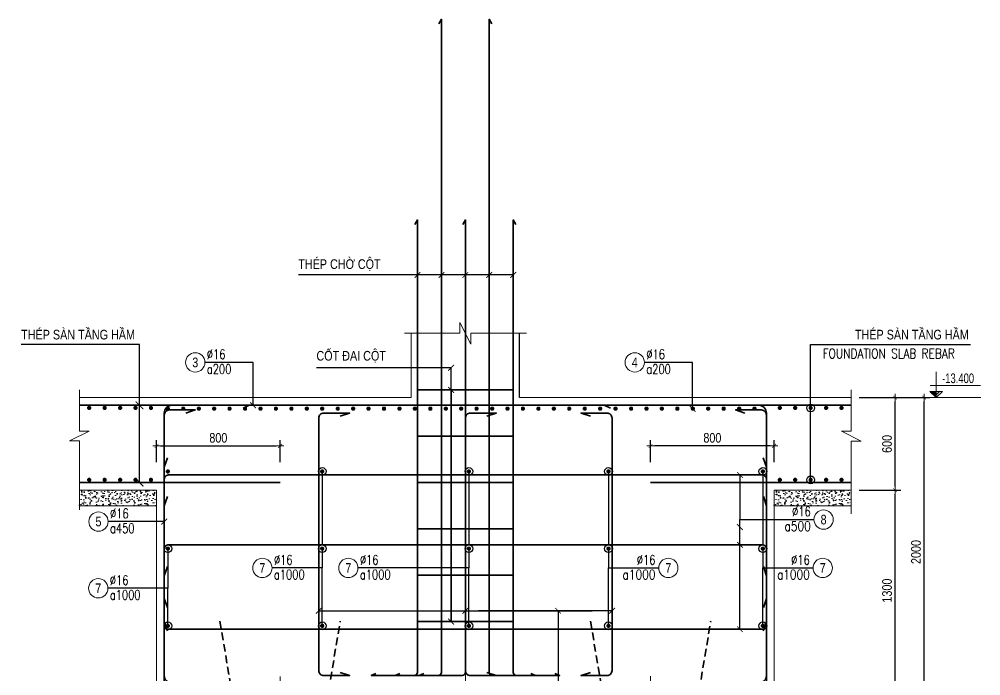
# Model space of a CAD drawing. Header units: millimetres. Extents: x -134772 to 596971, y -129535 to 35703.
# Drawn here: x 43123 to 49351, y 3202 to 7454 of the extents above; entities that cross this region are included whole.
import ezdxf
from ezdxf.enums import TextEntityAlignment as Align

# ---------------------------------------------------------------- set-up
doc = ezdxf.new("R2010")
doc.units = ezdxf.units.MM
doc.header["$MEASUREMENT"] = 0
doc.linetypes.add('CENTER2', pattern=[28.575, 19.05, -3.175, 3.175, -3.175])
doc.linetypes.add('HIDDEN', pattern=[0.375, 0.25, -0.125])
doc.layers.get('Defpoints').update_dxf_attribs({"color": 252})
for name, color, linetype, lineweight in [('KC-COT', 3, 'Continuous', 25), ('KC-TRUC', 5, 'CENTER2', 18), ('NDC_S_AXIS', 5, 'CENTER2', 15), ('NDC_S_BREAK-LINE', 1, 'Continuous', 15), ('NDC_S_CONTINUOUS', 3, 'Continuous', 20), ('NDC_S_DIM', 1, 'Continuous', 9), ('NDC_S_ENG TEXT', 2, 'Continuous', 9), ('NDC_S_ENG TITLE', 3, 'Continuous', 20), ('NDC_S_HATCH MATERIAL', 8, 'Continuous', 13), ('NDC_S_LEADER', 1, 'Continuous', 9), ('NDC_S_REBAR', 4, 'Continuous', 35), ('NDC_S_THIN LINE', 1, 'Continuous', 5), ('NDC_S_VN TEXT', 7, 'Continuous', 9)]:
    doc.layers.add(name, color=color, linetype=linetype, lineweight=lineweight)
doc.styles.add('ARIAL', font='arial.ttf', dxfattribs={"width": 0.8})
doc.styles.add('NDC_ARIAL', font='arial.ttf', dxfattribs={"width": 0.8})
doc.styles.add('NDC_ROMANS', font='romans.shx', dxfattribs={"width": 0.8})
doc.dimstyles.new('NDC_1-25', dxfattribs={"dimscale": 25, "dimtxt": 2.5, "dimasz": 1, "dimexe": 1.5, "dimexo": 0, "dimgap": 0.8, "dimtad": 1, "dimdec": 0, "dimdsep": 46, "dimtxsty": 'NDC_ARIAL', "dimblk": 'DIMMARK', "dimcen": 49999.938995, "dimdle": 1.5, "dimclrd": 1, "dimclre": 1, "dimclrt": 3, "dimadec": 0, "dimazin": 0, "dimtfac": 1, "dimtdec": 0, "dimtix": 1, "dimtmove": 2, "dimatfit": 3, "dimfxl": 1, "dimarcsym": 0})
doc.dimstyles.new('NDC_dim_25', dxfattribs={"dimscale": 25, "dimtxt": 2.5, "dimasz": 1.5, "dimexe": 1.5, "dimexo": 0, "dimgap": 1, "dimtad": 1, "dimdec": 0, "dimzin": 0, "dimdsep": 46, "dimtxsty": 'ARIAL', "dimblk": 'DIMMARK', "dimcen": 0.09, "dimdle": 1.2, "dimclrd": 1, "dimclre": 1, "dimclrt": 3, "dimadec": 0, "dimazin": 0, "dimtfac": 1, "dimtdec": 0, "dimtix": 1, "dimtofl": 0, "dimtmove": 0, "dimatfit": 3, "dimfxl": 3.75, "dimfxlon": 1, "dimtolj": 1, "dimtzin": 0, "dimarcsym": 0})
doc.dimstyles.new('NDC_dim_50', dxfattribs={"dimscale": 50, "dimtxt": 2.5, "dimasz": 1.5, "dimexe": 1.5, "dimexo": 0, "dimgap": 1, "dimtad": 1, "dimdec": 0, "dimzin": 0, "dimdsep": 46, "dimtxsty": 'ARIAL', "dimblk": 'DIMMARK', "dimcen": 0.09, "dimdle": 1.2, "dimclrd": 1, "dimclre": 1, "dimclrt": 3, "dimadec": 0, "dimazin": 0, "dimtfac": 1, "dimtdec": 0, "dimtix": 1, "dimtofl": 0, "dimtmove": 0, "dimatfit": 3, "dimfxl": 6, "dimtolj": 1, "dimtzin": 0, "dimarcsym": 0})

# ---------------------------------------------------------------- blocks, each defined once
blk = doc.blocks.new('DIMMARK')
at = {"layer": 'NDC_S_DIM', "color": 1}
blk.add_line((-1.5, 0), (1, 0), dxfattribs=at)
at = {"layer": 'NDC_S_DIM', "color": 2, "const_width": 0.15}
blk.add_lwpolyline([(-0.5, -0.5), (0.5, 0.5)], dxfattribs=at)
blk = doc.blocks.new('*D608')
at = {"layer": 'Defpoints', "color": 0, "transparency": 16777216}
for p in [(47212.5, 4690.8), (47212.5, 4585.4), (48012.5, 4585.4)]:
    blk.add_point(p, dxfattribs=at)
at = {"layer": 'NDC_S_DIM', "color": 1, "lineweight": -2, "transparency": 16777216}
for p, q in [((47212.5, 4585.4), (47212.5, 4728.3)), ((47987.5, 4690.8), (47237.5, 4690.8)), ((48012.5, 4585.4), (48012.5, 4728.3))]:
    blk.add_line(p, q, dxfattribs=at)
at = {"layer": 'NDC_S_DIM', "color": 1, "lineweight": -2, "transparency": 16777216, "xscale": 25, "yscale": 25, "zscale": 25, "rotation": 180}
blk.add_blockref('DIMMARK', (47212.5, 4690.8), dxfattribs=at)
at = {"layer": 'NDC_S_DIM', "color": 1, "lineweight": -2, "transparency": 16777216, "xscale": 25, "yscale": 25, "zscale": 25}
blk.add_blockref('DIMMARK', (48012.5, 4690.8), dxfattribs=at)
at = {"layer": 'NDC_S_DIM', "color": 3, "transparency": 16777216, "insert": (47612.5, 4742.7), "char_height": 62.5, "attachment_point": 5, "style": 'NDC_ARIAL'}
blk.add_mtext('800', dxfattribs=at)
blk = doc.blocks.new('*D609')
at = {"layer": 'Defpoints', "color": 0, "transparency": 16777216}
for p in [(44812.5, 4690.8), (44012.5, 4585.4), (44812.5, 4585.4)]:
    blk.add_point(p, dxfattribs=at)
at = {"layer": 'NDC_S_DIM', "color": 1, "lineweight": -2, "transparency": 16777216}
for p, q in [((44012.5, 4585.4), (44012.5, 4728.3)), ((44037.5, 4690.8), (44787.5, 4690.8)), ((44812.5, 4585.4), (44812.5, 4728.3))]:
    blk.add_line(p, q, dxfattribs=at)
at = {"layer": 'NDC_S_DIM', "color": 1, "lineweight": -2, "transparency": 16777216, "xscale": 25, "yscale": 25, "zscale": 25, "rotation": 180}
blk.add_blockref('DIMMARK', (44012.5, 4690.8), dxfattribs=at)
at = {"layer": 'NDC_S_DIM', "color": 1, "lineweight": -2, "transparency": 16777216, "xscale": 25, "yscale": 25, "zscale": 25}
blk.add_blockref('DIMMARK', (44812.5, 4690.8), dxfattribs=at)
at = {"layer": 'NDC_S_DIM', "color": 3, "transparency": 16777216, "insert": (44412.5, 4742.7), "char_height": 62.5, "attachment_point": 5, "style": 'NDC_ARIAL'}
blk.add_mtext('800', dxfattribs=at)
blk = doc.blocks.new('*U424')
at = {"layer": 'NDC_S_REBAR', "ltscale": 1500}
blk.add_line((-310, 0), (310, 0), dxfattribs=at)
blk = doc.blocks.new('*U425')
at = {"layer": 'NDC_S_ENG TEXT', "color": 0, "linetype": 'ByBlock', "lineweight": -2, "transparency": 16777216}
for p in [(0, 1500), (0, 1200), (0, 900), (0, 600), (0, 300), (0, 0)]:
    blk.add_blockref('*U424', p, dxfattribs=at)
blk = doc.blocks.new('*D610')
at = {"layer": 'Defpoints', "color": 0, "transparency": 16777216}
for p in [(48563.8, 4403.7), (48795.9, 4403.7), (48563.8, 3104.1)]:
    blk.add_point(p, dxfattribs=at)
at = {"layer": 'NDC_S_DIM', "color": 1, "lineweight": -2, "transparency": 16777216}
for p, q in [((48563.8, 4403.7), (48833.4, 4403.7)), ((48795.9, 3129.1), (48795.9, 4378.7)), ((48563.8, 3104.1), (48833.4, 3104.1))]:
    blk.add_line(p, q, dxfattribs=at)
at = {"layer": 'NDC_S_DIM', "color": 1, "lineweight": -2, "transparency": 16777216, "xscale": 25, "yscale": 25, "zscale": 25}
for p, rotation in [((48795.9, 4403.7), 90), ((48795.9, 3104.1), 270)]:
    blk.add_blockref('DIMMARK', p, dxfattribs=dict(at, rotation=rotation))
at = {"layer": 'NDC_S_DIM', "color": 3, "transparency": 16777216, "insert": (48744, 3753.9), "char_height": 62.5, "attachment_point": 5, "rotation": 90, "style": 'NDC_ARIAL'}
blk.add_mtext('1300', dxfattribs=at)
blk = doc.blocks.new('*D612')
at = {"layer": 'Defpoints', "color": 0, "transparency": 16777216}
for p in [(48563.8, 5003.7), (48983.4, 5003.7), (48563.8, 3003.8)]:
    blk.add_point(p, dxfattribs=at)
at = {"layer": 'NDC_S_DIM', "color": 1, "lineweight": -2, "transparency": 16777216}
for p, q in [((48563.8, 5003.7), (49020.9, 5003.7)), ((48983.4, 3028.8), (48983.4, 4978.7)), ((48563.8, 3003.8), (49020.9, 3003.8))]:
    blk.add_line(p, q, dxfattribs=at)
at = {"layer": 'NDC_S_DIM', "color": 1, "lineweight": -2, "transparency": 16777216, "xscale": 25, "yscale": 25, "zscale": 25}
for p, rotation in [((48983.4, 5003.7), 90), ((48983.4, 3003.8), 270)]:
    blk.add_blockref('DIMMARK', p, dxfattribs=dict(at, rotation=rotation))
at = {"layer": 'NDC_S_DIM', "color": 3, "transparency": 16777216, "insert": (48931.5, 4003.8), "char_height": 62.5, "attachment_point": 5, "rotation": 90, "style": 'NDC_ARIAL'}
blk.add_mtext('2000', dxfattribs=at)
blk = doc.blocks.new('*U458')
at = {"layer": 'KC-TRUC', "ltscale": 30}
blk.add_line((0, 193.8), (0, -1004.2), dxfattribs=at)
at = {"layer": 'NDC_S_HATCH MATERIAL', "color": 2, "linetype": 'HIDDEN', "ltscale": 500}
blk.add_lwpolyline([(400, -854.8), (400, 99.3), (-400, 99.3), (-400, -854.8)], dxfattribs=at)
for centre, major_axis, start_param, end_param in [((173.3, -1142.7), (-259.2, 259.2), -1.452433, -0.227584), ((-231.6, -492.3), (-282.6, 282.6), 1.921341, 2.912184), ((215, -379), (360.9, 360.9), 3.446929, 4.297833)]:
    blk.add_ellipse(centre, major_axis=major_axis, ratio=1, start_param=start_param, end_param=end_param, dxfattribs=at)
at = {"layer": 'NDC_S_REBAR', "linetype": 'HIDDEN', "ltscale": 200}
for p, q in [((-389.4, 550.9), (-314.3, 100)), ((314.3, 100), (389.4, 550.9))]:
    blk.add_line(p, q, dxfattribs=at)
blk = doc.blocks.new('kata_block_THEP')
at = {"layer": 'NDC_S_REBAR', "color": 0}
for p, q in [((-0.5, 0), (0.5, 0)), ((-0.35, 0.35), (0.35, -0.35)), ((0.35, 0.35), (-0.35, -0.35)), ((0, 0.5), (0, -0.5))]:
    blk.add_line(p, q, dxfattribs=at)
at = {"layer": 'NDC_S_REBAR', "color": 0, "const_width": 0.0833}
blk.add_lwpolyline([(-0.5, 0, 1), (0.5, 0, 1), (-0.5, 0, 1)], format="xyb", dxfattribs=at)
blk = doc.blocks.new('*U428')
at = {"layer": 'NDC_S_REBAR', "xscale": 25, "yscale": 25, "zscale": 25}
blk.add_blockref('kata_block_THEP', (0, 0), dxfattribs=at)
blk = doc.blocks.new('*U429')
at = {"layer": 'NDC_S_CONTINUOUS', "color": 0, "linetype": 'ByBlock', "lineweight": -2, "transparency": 16777216}
for p in [(0, 0), (100, 0), (200, 0), (300, 0), (400, 0), (500, 0), (600, 0), (700, 0), (800, 0), (900, 0), (1000, 0), (1100, 0), (1200, 0), (1300, 0), (1400, 0), (1500, 0), (1600, 0), (1700, 0), (1800, 0), (1900, 0), (2000, 0), (2100, 0), (2200, 0), (2300, 0), (2400, 0), (2500, 0), (2600, 0), (2700, 0), (2800, 0), (2900, 0), (3000, 0), (3100, 0), (3200, 0), (3300, 0), (3400, 0), (3500, 0), (3600, 0), (3700, 0), (3800, 0)]:
    blk.add_blockref('*U428', p, dxfattribs=at)
blk = doc.blocks.new('*U430')
at = {"layer": 'NDC_S_REBAR', "xscale": 25, "yscale": 25, "zscale": 25}
blk.add_blockref('kata_block_THEP', (0, 0), dxfattribs=at)
blk = doc.blocks.new('*U431')
at = {"layer": 'NDC_S_CONTINUOUS', "color": 0, "linetype": 'ByBlock', "lineweight": -2, "transparency": 16777216}
for p in [(0, 0), (100, 0), (200, 0), (300, 0), (400, 0)]:
    blk.add_blockref('*U430', p, dxfattribs=at)
blk = doc.blocks.new('*U432')
at = {"layer": 'NDC_S_REBAR', "xscale": 25, "yscale": 25, "zscale": 25}
blk.add_blockref('kata_block_THEP', (0, 0), dxfattribs=at)
blk = doc.blocks.new('*U433')
at = {"layer": 'NDC_S_CONTINUOUS', "color": 0, "linetype": 'ByBlock', "lineweight": -2, "transparency": 16777216}
for p in [(0, 0), (100, 0), (200, 0), (300, 0), (400, 0)]:
    blk.add_blockref('*U432', p, dxfattribs=at)
blk = doc.blocks.new('*U434')
at = {"layer": 'NDC_S_REBAR', "xscale": 25, "yscale": 25, "zscale": 25}
blk.add_blockref('kata_block_THEP', (0, 0), dxfattribs=at)
blk = doc.blocks.new('*U435')
at = {"layer": 'NDC_S_CONTINUOUS', "color": 0, "linetype": 'ByBlock', "lineweight": -2, "transparency": 16777216}
for p in [(0, 0), (100, 0), (200, 0), (300, 0), (400, 0)]:
    blk.add_blockref('*U434', p, dxfattribs=at)
blk = doc.blocks.new('*U436')
at = {"layer": 'NDC_S_REBAR', "xscale": 25, "yscale": 25, "zscale": 25}
blk.add_blockref('kata_block_THEP', (0, 0), dxfattribs=at)
blk = doc.blocks.new('*U437')
at = {"layer": 'NDC_S_CONTINUOUS', "color": 0, "linetype": 'ByBlock', "lineweight": -2, "transparency": 16777216}
for p in [(0, 0), (500, 0), (1000, 0)]:
    blk.add_blockref('*U436', p, dxfattribs=at)
blk = doc.blocks.new('*U438')
at = {"layer": 'NDC_S_REBAR', "xscale": 25, "yscale": 25, "zscale": 25}
blk.add_blockref('kata_block_THEP', (0, 0), dxfattribs=at)
blk = doc.blocks.new('*U439')
at = {"layer": 'NDC_S_CONTINUOUS', "color": 0, "linetype": 'ByBlock', "lineweight": -2, "transparency": 16777216}
for p in [(0, 0), (500, 0), (1000, 0)]:
    blk.add_blockref('*U438', p, dxfattribs=at)
blk = doc.blocks.new('*U440')
at = {"layer": 'NDC_S_REBAR', "xscale": 25, "yscale": 25, "zscale": 25}
blk.add_blockref('kata_block_THEP', (0, 0), dxfattribs=at)
blk = doc.blocks.new('*U441')
at = {"layer": 'NDC_S_CONTINUOUS', "color": 0, "linetype": 'ByBlock', "lineweight": -2, "transparency": 16777216}
for p in [(0, 0), (500, 0), (1000, 0)]:
    blk.add_blockref('*U440', p, dxfattribs=at)
blk = doc.blocks.new('*D621')
at = {"layer": 'Defpoints', "color": 0, "transparency": 16777216}
for p in [(48563.8, 5003.7), (48795.9, 5003.7), (48563.8, 4403.7)]:
    blk.add_point(p, dxfattribs=at)
at = {"layer": 'NDC_S_DIM', "color": 1, "lineweight": -2, "transparency": 16777216}
for p, q in [((48563.8, 5003.7), (48833.4, 5003.7)), ((48795.9, 4428.7), (48795.9, 4978.7)), ((48563.8, 4403.7), (48833.4, 4403.7))]:
    blk.add_line(p, q, dxfattribs=at)
at = {"layer": 'NDC_S_DIM', "color": 1, "lineweight": -2, "transparency": 16777216, "xscale": 25, "yscale": 25, "zscale": 25}
for p, rotation in [((48795.9, 5003.7), 90), ((48795.9, 4403.7), 270)]:
    blk.add_blockref('DIMMARK', p, dxfattribs=dict(at, rotation=rotation))
at = {"layer": 'NDC_S_DIM', "color": 3, "transparency": 16777216, "insert": (48744, 4703.7), "char_height": 62.5, "attachment_point": 5, "rotation": 90, "style": 'NDC_ARIAL'}
blk.add_mtext('600', dxfattribs=at)
blk = doc.blocks.new('*U442')
at = {"layer": 'NDC_S_REBAR', "xscale": 25, "yscale": 25, "zscale": 25}
blk.add_blockref('kata_block_THEP', (0, 0), dxfattribs=at)
blk = doc.blocks.new('*U443')
at = {"layer": 'NDC_S_CONTINUOUS', "color": 0, "linetype": 'ByBlock', "lineweight": -2, "transparency": 16777216}
for p in [(0, 0), (500, 0), (1000, 0)]:
    blk.add_blockref('*U442', p, dxfattribs=at)
blk = doc.blocks.new('*U11')
blk.add_circle((-2.5, 0), 2.5)
at = {"layer": 'NDC_S_VN TEXT', "color": 3, "style": 'NDC_ROMANS', "width": 0.75}
for tag, p in [('DK1', (0.5, 0.85)), ('KC1', (0.5, -2.97))]:
    blk.add_attdef(tag, p, '', height=2.5, dxfattribs=at)
at = {"layer": 'NDC_S_VN TEXT', "color": 7, "style": 'ARIAL', "width": 0.8}
blk.add_attdef('SH2', text='', height=2.5, dxfattribs=at).set_placement((-2.5, 0), align=Align.MIDDLE)
blk = doc.blocks.new('*U421')
at = {"layer": 'NDC_S_REBAR', "xscale": 25, "yscale": 25, "zscale": 25}
blk.add_blockref('kata_block_THEP', (0, 0), dxfattribs=at)
blk = doc.blocks.new('*U422')
at = {"layer": 'NDC_S_CONTINUOUS', "color": 0, "linetype": 'ByBlock', "lineweight": -2, "transparency": 16777216}
for p in [(0, 0), (500, 0), (1000, 0)]:
    blk.add_blockref('*U421', p, dxfattribs=at)
blk = doc.blocks.new('CD')
blk.add_hatch(color=2).paths.add_polyline_path([(0, 160), (-161, 160), (0, 0)])
at = {"ltscale": 50}
h = blk.add_hatch(dxfattribs=at)
h.set_pattern_fill('ANSI31', color=8, scale=140.625054, style=0)
h.set_pattern_definition([(45, (6e-10, 0), (-315.7, 315.7), [])])
h.paths.add_polyline_path([(0, 160), (0, 0), (161, 160)])
at = {"color": 8, "ltscale": 50}
for p, q in [((-159, 314), (1147, 314)), ((1156, 0), (-164, 0))]:
    blk.add_line(p, q, dxfattribs=at)
for points in [[(0, 669), (0, 0)], [(0, 0), (-161, 160), (0, 160)], [(0, 0), (161, 160), (0, 160)]]:
    blk.add_lwpolyline(points, dxfattribs=at)
at = {"color": 3, "style": 'NDC_ARIAL', "width": 0.7}
blk.add_attdef('COT', (154, 375), '', height=250, dxfattribs=at)
blk = doc.blocks.new('*U423')
at = {"layer": 'NDC_S_REBAR', "xscale": 25, "yscale": 25, "zscale": 25}
blk.add_blockref('kata_block_THEP', (0, 0), dxfattribs=at)
blk = doc.blocks.new('*U12')
blk.add_circle((2.5, 0), 2.5)
at = {"layer": 'NDC_S_VN TEXT', "color": 3, "style": 'NDC_ROMANS'}
for tag, width, p in [('DK2', 0.75, (-0.85, 0.85)), ('KC2', 0.8, (-0.85, -2.97))]:
    blk.add_attdef(tag, text='', height=2.5, dxfattribs=dict(at, width=width)).set_placement(p, align=Align.RIGHT)
at = {"layer": 'NDC_S_VN TEXT', "color": 7, "style": 'ARIAL', "width": 0.8}
blk.add_attdef('SH3', text='', height=2.5, dxfattribs=at).set_placement((2.5, 0), align=Align.MIDDLE)

msp = doc.modelspace()

# ---------------------------------------------------------------- hatches: boundary and pattern name
at = {"layer": 'NDC_S_HATCH MATERIAL'}
h = msp.add_hatch(dxfattribs=at)
h.set_pattern_fill('AR-CONC', color=256, scale=8)
h.set_pattern_definition([(50, (33212.53, 31023.864), (57.380815, -5.02017), [6, -66]), (355, (33212.53, 31023.864), (-11.10011, 60.17537), [4.8, -52.8]), (100.45144, (33217.314, 31023.445), (46.28071, 55.1552), [5.09922, -56.09137]), (46.1842, (33212.53, 31039.864), (85.3793, -13.24154), [9, -99]), (96.63564, (33219.65, 31038.76), (74.77296, 77.9295), [7.64883, -84.1371]), (351.18416, (33212.53, 31039.86), (74.77296, 77.9295), [7.2, -79.2]), (21, (33220.53, 31035.864), (47.752564, -32.20951), [6, -66]), (326, (33220.53, 31035.864), (19.46523, 58.012), [4.8, -52.8]), (71.45144, (33224.51, 31033.18), (67.21779, 25.80249), [5.09922, -56.09137]), (37.5, (33212.532, 31023.864), (0.972788, 26.631508), [0, -52.16, 0, -53.6, 0, -53]), (7.5, (33212.532, 31023.864), (21.045563, 31.552937), [0, -30.56, 0, -50.96, 0, -20.2]), (327.5, (33194.692, 31023.864), (42.705795, -1.80439), [0, -20, 0, -62.4, 0, -82.8]), (317.5, (33186.692, 31023.864), (46.654894, 8.0084), [0, -26, 0, -41.44, 0, -58.8])])
h.paths.add_polyline_path([(43512.5, 4403.7), (44012.5, 4403.7), (44012.5, 4303.7), (43512.5, 4303.7)])
h = msp.add_hatch(dxfattribs=at)
h.set_pattern_fill('AR-CONC', color=256, scale=8)
h.set_pattern_definition([(50, (37712.53, 31023.864), (57.380815, -5.02017), [6, -66]), (355, (37712.53, 31023.864), (-11.10011, 60.17537), [4.8, -52.8]), (100.45144, (37717.314, 31023.445), (46.28071, 55.1552), [5.09922, -56.09137]), (46.1842, (37712.53, 31039.864), (85.3793, -13.24154), [9, -99]), (96.63564, (37719.65, 31038.76), (74.77296, 77.9295), [7.64883, -84.1371]), (351.18416, (37712.53, 31039.86), (74.77296, 77.9295), [7.2, -79.2]), (21, (37720.53, 31035.864), (47.752564, -32.20951), [6, -66]), (326, (37720.53, 31035.864), (19.46523, 58.012), [4.8, -52.8]), (71.45144, (37724.51, 31033.18), (67.21779, 25.80249), [5.09922, -56.09137]), (37.5, (37712.532, 31023.864), (0.972788, 26.631508), [0, -52.16, 0, -53.6, 0, -53]), (7.5, (37712.532, 31023.864), (21.045563, 31.552937), [0, -30.56, 0, -50.96, 0, -20.2]), (327.5, (37694.692, 31023.864), (42.705795, -1.80439), [0, -20, 0, -62.4, 0, -82.8]), (317.5, (37686.692, 31023.864), (46.654894, 8.0084), [0, -26, 0, -41.44, 0, -58.8])])
h.paths.add_polyline_path([(48012.5, 4403.7), (48512.5, 4403.7), (48512.5, 4303.7), (48012.5, 4303.7)])

# ---------------------------------------------------------------- linework, layer by layer
at = {"layer": 'KC-COT', "ltscale": 4}
msp.add_line((46362.5, 5003.7), (46362.5, 5420.6), dxfattribs=at)
at = {"layer": 'NDC_S_AXIS', "ltscale": 30}
msp.add_lwpolyline([(46012.5, 6123.7), (46012.5, 1561.7)], dxfattribs=at)
at = {"layer": 'NDC_S_BREAK-LINE'}
for points in [[(45617.5, 5420.6), (45977.5, 5420.6), (45977.5, 5490.6), (46047.5, 5350.6), (46047.5, 5420.6), (46407.5, 5420.6)], [(43512.5, 4277.1), (43512.5, 4722.9), (43448.5, 4722.9), (43576.5, 4786.9), (43512.5, 4786.9), (43512.5, 5054.9)], [(48512.5, 4250.3), (48512.5, 4721.7), (48576.5, 4721.7), (48448.5, 4785.7), (48512.5, 4785.7), (48512.5, 5053.7)]]:
    msp.add_lwpolyline(points, dxfattribs=at)
at = {"layer": 'NDC_S_CONTINUOUS', "ltscale": 4}
for p, q in [((48512.5, 5003.7), (46362.5, 5003.7)), ((43512.5, 4403.7), (44012.5, 4403.7)), ((44012.5, 4403.7), (44012.5, 2903.7)), ((48012.5, 4403.7), (48512.5, 4403.7)), ((48012.5, 3003.7), (48012.5, 4403.7))]:
    msp.add_line(p, q, dxfattribs=at)
at = {"layer": 'NDC_S_HATCH MATERIAL'}
for points in [[(43512.5, 4403.7), (44012.5, 4403.7), (44012.5, 4303.7), (43512.5, 4303.7)], [(48012.5, 4403.7), (48512.5, 4403.7), (48512.5, 4303.7), (48012.5, 4303.7)]]:
    msp.add_lwpolyline(points, close=True, dxfattribs=at)
at = {"layer": 'NDC_S_REBAR', "linetype": 'HIDDEN'}
msp.add_line((43574, 4953.7), (48426, 4953.7), dxfattribs=at)
at = {"layer": 'NDC_S_REBAR', "ltscale": 0.005}
for p, q in [((43512.5, 4453.7), (44812.5, 4453.7)), ((48512.5, 4453.7), (47212.5, 4453.7))]:
    msp.add_line(p, q, dxfattribs=at)
at = {"layer": 'NDC_S_REBAR', "color": 8, "ltscale": 0.005}
for points in [[(45840.8, 7423.9), (45857.5, 7453.7), (45857.5, 3224.1, -0.414214), (45837.5, 3204.1), (45557.5, 3204.1), (45587.5, 3217.8)], [(46184.3, 7423.9), (46167.5, 7453.7), (46167.5, 3224.1, 0.414214), (46187.5, 3204.1), (46467.5, 3204.1), (46437.5, 3217.8)], [(45995.8, 6123.9), (46012.5, 6153.7), (46012.5, 3224.1, -0.414214), (45992.5, 3204.1), (45712.5, 3204.1), (45742.5, 3217.8)], [(46339.3, 6123.9), (46322.5, 6153.7), (46322.5, 3224.1, 0.414214), (46342.5, 3204.1), (46622.5, 3204.1), (46592.5, 3217.8)]]:
    msp.add_lwpolyline(points, format="xyb", dxfattribs=at)
at = {"layer": 'NDC_S_REBAR', "ltscale": 0.005}
for points in [[(43512.5, 4953.7), (44612.5, 4953.7), (44572.9, 4934.2)], [(48512.5, 4953.7), (46912.5, 4953.7), (46952.2, 4934.2)]]:
    msp.add_lwpolyline(points, dxfattribs=at)
for points in [[(44082.6, 4613.7), (44062.6, 4553.7), (44062.6, 4903.7, -0.414214), (44112.6, 4953.7), (47912.5, 4953.7, -0.414214), (47962.5, 4903.7), (47962.5, 4553.7), (47942.5, 4613.7)], [(44202.6, 3144.1), (44262.6, 3124.1), (44094.6, 3124.1, -0.414214), (44062.6, 3156.1), (44062.6, 4891.6, -0.414214), (44094.6, 4923.6), (44262.6, 4923.6), (44202.6, 4903.6)], [(47822.4, 3144.1), (47762.4, 3124.1), (47930.4, 3124.1, 0.414214), (47962.4, 3156.1), (47962.4, 4891.6, 0.414214), (47930.4, 4923.6), (47762.4, 4923.6), (47822.4, 4903.6)], [(45202.6, 3224.1), (45262.6, 3204.1), (45094.6, 3204.1, -0.414214), (45062.6, 3236.1), (45062.6, 4871.6, -0.414214), (45094.6, 4903.6), (45262.6, 4903.6), (45202.6, 4883.6)], [(46152.5, 3224.1), (46212.5, 3204.1), (46044.5, 3204.1, -0.414214), (46012.5, 3236.1), (46012.5, 4871.6, -0.414214), (46044.5, 4903.6), (46212.5, 4903.6), (46152.5, 4883.6)], [(46822.4, 3224.1), (46762.4, 3204.1), (46930.4, 3204.1, 0.414214), (46962.4, 3236.1), (46962.4, 4871.6, 0.414214), (46930.4, 4903.6), (46762.4, 4903.6), (46822.4, 4883.6)], [(44082.6, 3494.1), (44062.6, 3554.1), (44062.6, 3204.1, 0.414214), (44112.6, 3154.1), (47912.5, 3154.1, 0.414214), (47962.5, 3204.1), (47962.5, 3554.1), (47942.5, 3494.1)]]:
    msp.add_lwpolyline(points, format="xyb", dxfattribs=at)
at = {"layer": 'NDC_S_REBAR'}
for points in [[(44082.6, 4362.6), (44062.6, 4302.6), (44062.6, 4474.6, -0.414214), (44090.6, 4502.6), (47934.6, 4502.6, -0.414214), (47962.6, 4474.6), (47962.6, 4302.6), (47942.6, 4362.6)], [(44082.6, 3643.7), (44062.6, 3703.7), (44062.6, 3531.7, 0.414214), (44090.6, 3503.7), (47934.6, 3503.7, 0.414214), (47962.6, 3531.7), (47962.6, 3703.7), (47942.6, 3643.7)]]:
    msp.add_lwpolyline(points, format="xyb", dxfattribs=at)
at = {"layer": 'NDC_S_REBAR', "elevation": 0}
msp.add_lwpolyline([(44082.6, 3910), (44062.6, 3850), (44062.6, 4022, -0.414214), (44090.6, 4050), (47934.6, 4050, -0.414214), (47962.6, 4022), (47962.6, 3850), (47942.6, 3910)], format="xyb", dxfattribs=at)

# ---------------------------------------------------------------- block references
for p in [(44812.5, 3004.9), (47212.5, 3005)]:
    msp.add_blockref('*U458', p)
at = {"layer": 'NDC_S_CONTINUOUS'}
msp.add_blockref('*U431', (43576.1, 4936.7), dxfattribs=at)
at = {"layer": 'NDC_S_CONTINUOUS', "xscale": -1}
for name, p, rotation in [('*U429', (44085.6, 4932, 0), 180), ('*U437', (44085.6, 3525.7, 0), 270), ('*U439', (45085.6, 3525.7, 0), 270), ('*U422', (46035.5, 3525.7, 0), 270)]:
    msp.add_blockref(name, p, dxfattribs=dict(at, rotation=rotation))
msp.add_blockref('*U435', (48448.9, 4936.7), dxfattribs=at)
at = {"layer": 'NDC_S_CONTINUOUS', "color": 0, "linetype": 'ByBlock', "lineweight": -2, "extrusion": (0, 0, -1), "zscale": -1, "rotation": 180}
for p in [(-43576.1, 4470.9), (-43676.1, 4470.9), (-43776.1, 4470.9), (-43876.1, 4470.9), (-43976.1, 4470.9)]:
    msp.add_blockref('*U423', p, dxfattribs=at)
at = {"layer": 'NDC_S_CONTINUOUS'}
for name, p, rotation in [('*U443', (46939.6, 3525.7, 0), 90), ('*U441', (47939.4, 3525.7, 0), 90), ('*U433', (48448.9, 4470.9), 180)]:
    msp.add_blockref(name, p, dxfattribs=dict(at, rotation=rotation))
at = {"layer": 'NDC_S_DIM', "ltscale": 0.005, "xscale": 25, "yscale": 25, "zscale": 25}
for name, p, values in [('*U11', (44325.6, 5231.6), {'SH2': '3', 'DK1': '%%c16', 'KC1': 'a200'}), ('*U11', (47172.3, 5231.6), {'SH2': '4', 'DK1': '%%c16', 'KC1': 'a200'}), ('*U11', (43698.5, 4200.7), {'SH2': '5', 'DK1': '%%c16', 'KC1': 'a450'}), ('*U11', (44760.2, 3900.5, 0), {'SH2': '7', 'DK1': '%%c16', 'KC1': 'a1000'}), ('*U11', (45317, 3900.5, 0), {'SH2': '7', 'DK1': '%%c16', 'KC1': 'a1000'}), ('*U12', (47264.8, 3900.5, 0), {'SH3': '7', 'DK2': '%%c16', 'KC2': 'a1000'}), ('*U12', (48264.7, 3900.5, 0), {'SH3': '7', 'DK2': '%%c16', 'KC2': 'a1000'}), ('*U11', (43697.3, 3768.8, 0), {'SH2': '7', 'DK1': '%%c16', 'KC1': 'a1000'})]:
    msp.add_blockref(name, p, dxfattribs=at).add_auto_attribs(values)
at = {"layer": 'NDC_S_DIM', "xscale": 0.25, "yscale": 0.25, "zscale": 0.25}
msp.add_blockref('CD', (49061.9, 5003.7), dxfattribs=at).add_auto_attribs({'COT': '-13.400'})
at = {"layer": 'NDC_S_REBAR', "color": 8, "ltscale": 0.005, "extrusion": (0, 0, -1), "zscale": -1, "rotation": 180}
msp.add_blockref('*U425', (-46012.5, 5053.7), dxfattribs=at)
at = {"layer": 'NDC_S_REBAR', "xscale": 16, "yscale": 16, "zscale": 16}
msp.add_blockref('kata_block_THEP', (44085.6, 4025.7, 0), dxfattribs=at)
at = {"layer": 'NDC_S_THIN LINE', "xscale": 25, "yscale": 25, "zscale": 25}
msp.add_blockref('*U12', (48270.4, 4213.8, 0), dxfattribs=at).add_auto_attribs({'SH3': '8', 'DK2': '%%c16', 'KC2': 'a500'})

# ---------------------------------------------------------------- texts
at = {"layer": 'NDC_S_VN TEXT', "char_height": 62.5, "style": 'NDC_ARIAL', "bg_fill": 3, "box_fill_scale": 1.2, "bg_fill_color": 256, "bg_fill_transparency": 0}
for insert, attachment_point, rotation in [((43135.3, 5411), 4, 360), ((49273.1, 5411), 6, 0)]:
    msp.add_mtext('THÉP SÀN TẦNG HẦM', dxfattribs=dict(at, insert=insert, attachment_point=attachment_point, rotation=rotation))

# ---------------------------------------------------------------- dimensions: what is measured, and where the dimension line sits
at = {"layer": 'NDC_S_DIM'}
for base, p1, p2, angle, picture, middle in [((48983.4, 5003.7), (48563.8, 3003.8), (48563.8, 5003.7), 90, '*D612', (48931.5, 4003.8)), ((48795.9, 5003.7), (48563.8, 4403.7), (48563.8, 5003.7), 90, '*D621', (48744, 4703.7)), ((47212.5, 4690.8), (48012.5, 4585.4), (47212.5, 4585.4), 180, '*D608', (47612.5, 4742.7)), ((48795.9, 4403.7), (48563.8, 3104.1), (48563.8, 4403.7), 90, '*D610', (48744, 3753.9))]:
    dim = msp.add_linear_dim(base=base, p1=p1, p2=p2, angle=angle, dimstyle='NDC_1-25', dxfattribs=at)
    dim.commit()
    dim.dimension.update_dxf_attribs({"geometry": picture, "text_midpoint": middle})
dim = msp.add_linear_dim(base=(44812.5, 4690.8), p1=(44012.5, 4585.4), p2=(44812.5, 4585.4), dimstyle='NDC_1-25', dxfattribs=at)
dim.commit()
dim.dimension.update_dxf_attribs({"geometry": '*D609', "text_midpoint": (44412.5, 4742.7)})

# ---------------------------------------------------------------- leaders
at = {"layer": 'NDC_S_CONTINUOUS', "ltscale": 0.005}
msp.add_leader([(44062.6, 4200.7), (43698.5, 4200.7)], dimstyle='NDC_dim_25', override={"dimgap": 1, "dimtad": 0, "dimldrblk": 'ARCHTICK'}, dxfattribs=at)
at = {"layer": 'NDC_S_LEADER', "ltscale": 0.005}
for points in [[(46167.5, 5797.7), (44931, 5797.7)], [(46012.5, 5797.7), (44931, 5797.7)], [(45857.5, 5797.7), (44931, 5797.7)], [(45702.5, 5797.7), (44931, 5797.7)], [(46322.5, 5797.7), (44931, 5797.7)], [(44637.4, 4953.7), (44637.4, 5231.6), (44325.6, 5231.6)], [(47484.1, 4931.1), (47484.1, 5231.6), (47172.3, 5231.6)], [(45919.8, 5196.6), (45048.7, 5196.6)], [(45919.8, 5053.7), (45919.8, 5196.6)], [(45919.8, 5053.7), (45919.8, 3553.7)], [(45919.8, 3553.7), (45919.8, 5053.7)], [(47790.9, 4502.6), (47790.9, 4213.8), (48270.4, 4213.8)], [(47790.9, 3503.7), (47790.9, 4213.8), (48270.4, 4213.8)], [(47790.9, 4050), (47790.9, 4213.8), (48270.4, 4213.8)], [(47790.9, 4164.7), (47790.9, 4213.8), (48270.4, 4213.8)], [(45062.6, 3623.4), (46012.5, 3623.4)], [(46012.5, 3623.4), (46833.8, 3623.4)], [(46962.4, 3623.4), (46097.2, 3623.4)], [(46613, 3623.4), (46613, 2662.4), (46177.8, 2662.4)]]:
    msp.add_leader(points, dimstyle='NDC_1-25', override={"dimasz": 1.5, "dimldrblk": 'ARCHTICK'}, dxfattribs=at)
at = {"layer": 'NDC_S_LEADER'}
for points in [[(45085.6, 4525.7, 0), (45085.6, 4400.5, 0), (45085.6, 4050.4, 0)], [(46035.5, 4525.7, 0), (46035.5, 4400.5, 0), (46035.5, 4050.4, 0)], [(46939.6, 4525.7, 0), (46939.6, 4400.5, 0), (46939.6, 4050.4, 0)], [(47939.4, 4525.7, 0), (47939.4, 4400.5, 0), (47939.4, 4050.4, 0)], [(44085.6, 4025.7, 0), (44085.6, 3768.8, 0), (43697.3, 3768.8, 0)], [(45085.6, 4025.7, 0), (45085.6, 3900.5, 0), (44760.2, 3900.5, 0)], [(46035.5, 4025.7, 0), (46035.5, 3900.5, 0), (45710.1, 3900.5, 0)], [(46939.6, 4025.7, 0), (46939.4, 3900.5, 0), (47264.8, 3900.5, 0)], [(47939.4, 4025.7, 0), (47939.2, 3900.5, 0), (48264.7, 3900.5, 0)], [(45085.6, 3525.7, 0), (45085.6, 3900.5, 0), (44760.2, 3900.5, 0)], [(46035.5, 3525.7, 0), (46035.5, 3900.5, 0), (45317, 3900.5, 0)], [(46939.4, 3525.7, 0), (46939.4, 3900.5, 0), (47264.8, 3900.5, 0)], [(47939.2, 3525.7, 0), (47939.2, 3900.5, 0), (48264.7, 3900.5, 0)], [(44085.6, 3525.7, 0), (44085.6, 3768.8, 0), (43697.3, 3768.8, 0)]]:
    msp.add_leader(points, dimstyle='NDC_1-25', override={"dimasz": 2, "dimldrblk": 'DotBlank'}, dxfattribs=at)

# ---------------------------------------------------------------- next in the draw order: texts
at = {"layer": 'NDC_S_VN TEXT', "char_height": 62.5, "attachment_point": 4, "rotation": 360, "style": 'NDC_ARIAL', "bg_fill": 3, "box_fill_scale": 1.2, "bg_fill_color": 256, "bg_fill_transparency": 0}
for s, insert in [('THÉP CHỜ CỘT', (44930.3, 5861.2)), ('CỐT ĐAI CỘT', (45047.9, 5267.6))]:
    msp.add_mtext(s, dxfattribs=dict(at, insert=insert))

# ---------------------------------------------------------------- next in the draw order: leaders
at = {"layer": 'NDC_S_LEADER', "ltscale": 0.005}
for points in [[(43901.6, 4953.7), (43901.6, 5347.6), (43134.4, 5347.6)], [(43901.6, 4453.7), (43901.6, 5347.6), (43134.4, 5347.6)]]:
    msp.add_leader(points, dimstyle='NDC_dim_50', override={"dimasz": 1, "dimldrblk": 'ARCHTICK'}, dxfattribs=at)
at = {"layer": 'NDC_S_LEADER'}
for points in [[(48248.9, 4936.6), (48248.9, 5347.6), (49284.6, 5347.6)], [(48248.9, 4470.9), (48248.9, 5347.6), (49284.6, 5347.6)]]:
    msp.add_leader(points, dimstyle='NDC_1-25', override={"dimasz": 2, "dimldrblk": 'DotBlank'}, dxfattribs=at)

# ---------------------------------------------------------------- next in the draw order: linework, layer by layer
at = {"layer": 'NDC_S_CONTINUOUS', "ltscale": 4}
msp.add_lwpolyline([(45662.5, 5420.6), (45662.5, 5003.7), (43512.5, 5003.7)], dxfattribs=at)
at = {"layer": 'NDC_S_REBAR', "color": 8, "ltscale": 0.005}
msp.add_lwpolyline([(45685.8, 6123.9), (45702.5, 6153.7), (45702.5, 3224.1, -0.414214), (45682.5, 3204.1), (45402.5, 3204.1), (45432.5, 3217.8)], format="xyb", dxfattribs=at)

# ---------------------------------------------------------------- next in the draw order: texts
at = {"layer": 'NDC_S_ENG TITLE', "insert": (48327, 5288.9), "char_height": 62.5, "attachment_point": 4, "rotation": 360, "style": 'NDC_ROMANS', "bg_fill": 3, "box_fill_scale": 1.2, "bg_fill_color": 256, "bg_fill_transparency": 0}
msp.add_mtext('FOUNDATION SLAB REBAR', dxfattribs=at)

doc.saveas('drawing.dxf')
